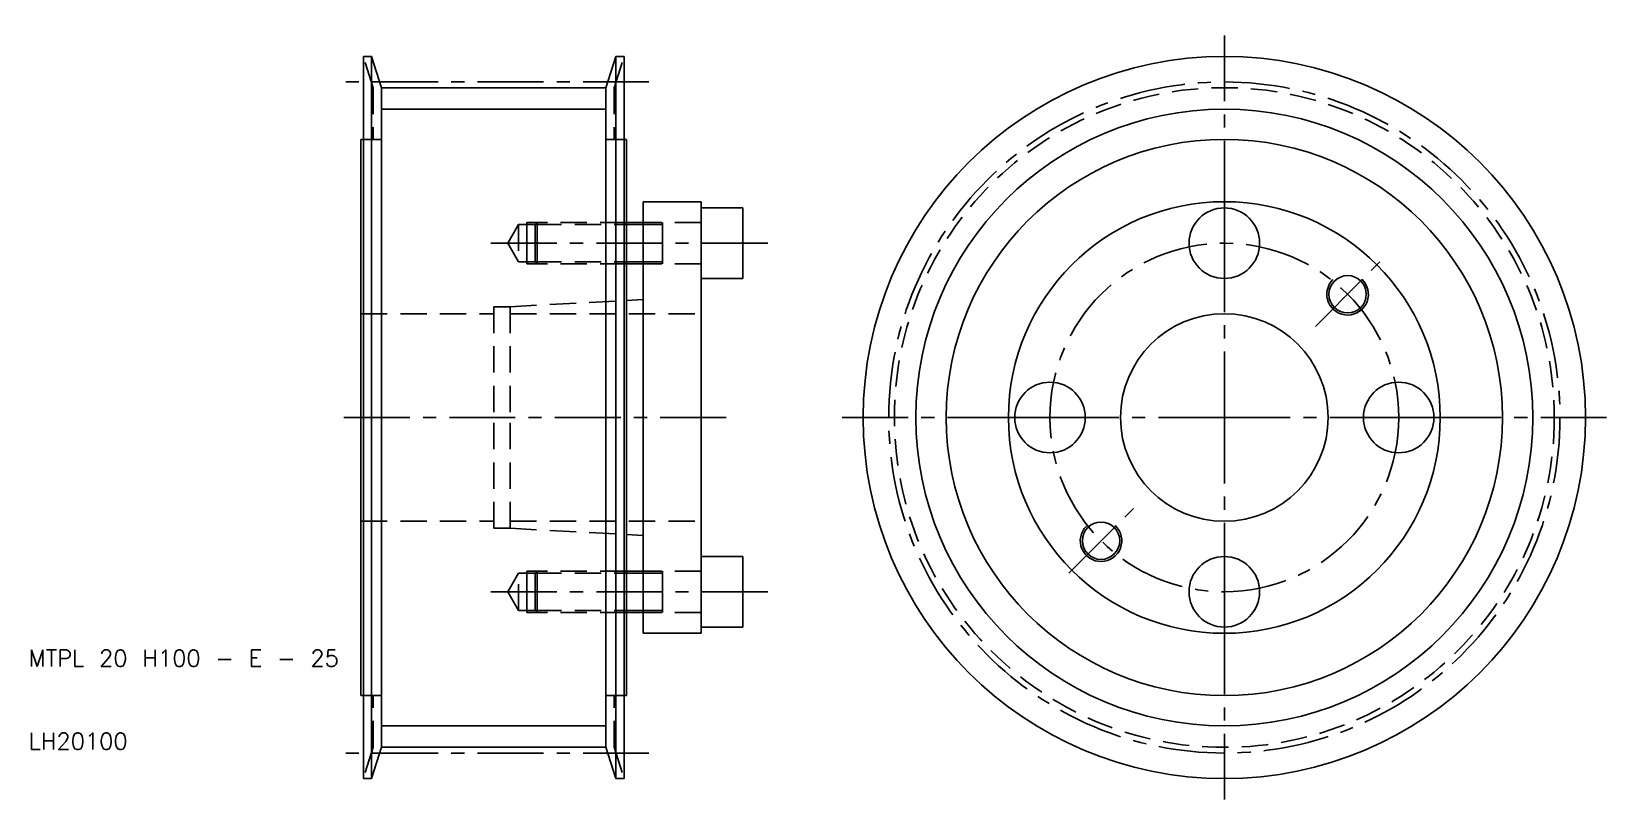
# Model space of a CAD drawing. Extents: x 10 to 200, y 4 to 96.
import ezdxf

# ---------------------------------------------------------------- set-up
doc = ezdxf.new("R2010")
doc.units = 0
doc.header["$LTSCALE"] = 0.25
doc.linetypes.add('CENTER', pattern=[50.8, 31.75, -6.35, 6.35, -6.35])
doc.linetypes.add('DASHED', pattern=[19.05, 12.7, -6.35])
doc.layers.get('0').update_dxf_attribs({"linetype": 'CONTINUOUS'})
doc.layers.add('CENTER', color=1, linetype='CENTER')
doc.styles.get("Standard").update_dxf_attribs({"font": 'txt.shx'})

msp = doc.modelspace()

# ---------------------------------------------------------------- linework, layer by layer
at = {"color": 3, "linetype": 'DASHED'}
for p, q in [((51.5, 89.74), (50.3, 93.5)), ((80.5, 89.74), (81.7, 93.5)), ((51.5, 89.74), (51.5, 83.5)), ((80.5, 89.74), (80.5, 83.5)), ((52.5, 83.5), (50.3, 83.5)), ((79.5, 83.5), (81.7, 83.5)), ((69, 73.25), (67.700962, 71)), ((71, 73.25), (69, 73.25)), ((69, 73.25), (69, 68.75)), ((71.25, 73.5), (70, 73.5)), ((70, 73.5), (70, 71)), ((71.25, 73.5), (71, 73.25)), ((71, 73.25), (82, 73.25)), ((71, 73.25), (71, 71)), ((82, 73.5), (71.25, 73.5)), ((71.25, 73.5), (71.25, 71)), ((91, 73.5), (84, 73.5)), ((84, 73.25), (86.333333, 73.25)), ((86.333333, 73.5), (86.333333, 71)), ((69, 68.75), (67.700962, 71)), ((70, 68.5), (70, 71)), ((71, 68.75), (71, 71)), ((71.25, 68.5), (71.25, 71)), ((86.333333, 68.5), (86.333333, 71)), ((71, 68.75), (69, 68.75)), ((71.25, 68.5), (70, 68.5)), ((71, 68.75), (82, 68.75)), ((71.25, 68.5), (71, 68.75)), ((82, 68.5), (71.25, 68.5)), ((84, 68.75), (86.333333, 68.75)), ((91, 68.5), (84, 68.5)), ((66, 63.35), (66, 50)), ((66, 63.35), (68, 63.35)), ((68, 63.35), (82, 64.09375)), ((68, 63.35), (68, 50)), ((50, 62.5), (66, 62.5)), ((68, 62.5), (91, 62.5)), ((66, 36.65), (66, 50)), ((68, 36.65), (68, 50)), ((50, 37.5), (66, 37.5)), ((66, 36.65), (68, 36.65)), ((68, 37.5), (91, 37.5)), ((68, 36.65), (82, 35.90625)), ((69, 31.25), (67.700962, 29)), ((71, 31.25), (69, 31.25)), ((69, 26.75), (69, 31.25)), ((71.25, 31.5), (70, 31.5)), ((70, 31.5), (70, 29)), ((71.25, 31.5), (71, 31.25)), ((71, 31.25), (82, 31.25)), ((71, 31.25), (71, 29)), ((82, 31.5), (71.25, 31.5)), ((71.25, 31.5), (71.25, 29)), ((91, 31.5), (84, 31.5)), ((84, 31.25), (86.333333, 31.25)), ((86.333333, 31.5), (86.333333, 29)), ((69, 26.75), (67.700962, 29)), ((70, 26.5), (70, 29)), ((71, 26.75), (71, 29)), ((71.25, 26.5), (71.25, 29)), ((86.333333, 26.5), (86.333333, 29)), ((71, 26.75), (69, 26.75)), ((71, 26.75), (82, 26.75)), ((71.25, 26.5), (71, 26.75)), ((84, 26.75), (86.333333, 26.75)), ((71.25, 26.5), (70, 26.5)), ((82, 26.5), (71.25, 26.5)), ((91, 26.5), (84, 26.5)), ((52.5, 16.5), (50.3, 16.5)), ((51.5, 10.26), (51.5, 16.5)), ((79.5, 16.5), (81.7, 16.5)), ((80.5, 10.26), (80.5, 16.5)), ((51.5, 10.26), (50.3, 6.5)), ((80.5, 10.26), (81.7, 6.5))]:
    msp.add_line(p, q, dxfattribs=at)
for p, q in [((50.3, 93.5), (50.3, 83.5)), ((51.3, 93.5), (50.3, 93.5)), ((51.3, 93.5), (51.3, 6.5)), ((52.5, 89.74), (51.3, 93.5)), ((79.5, 89.74), (80.7, 93.5)), ((80.7, 93.5), (80.7, 6.5)), ((80.7, 93.5), (81.7, 93.5)), ((81.7, 93.5), (81.7, 83.5)), ((79.5, 89.74), (52.5, 89.74)), ((52.5, 89.74), (52.5, 83.5)), ((79.5, 89.74), (79.5, 83.5)), ((50, 83.5), (50, 50)), ((50.3, 83.5), (50, 83.5)), ((50.3, 83.5), (50.3, 50)), ((52.5, 83.5), (52.5, 16.5)), ((79.5, 83.5), (79.5, 16.5)), ((81.7, 83.5), (81.7, 50)), ((81.7, 83.5), (82, 83.5)), ((82, 83.5), (82, 73.5)), ((84, 76), (91, 76)), ((84, 76), (84, 73.5)), ((91, 76), (91, 75.25)), ((91, 75.25), (96, 75.25)), ((91, 75.25), (91, 66.75)), ((96, 75.25), (96, 71)), ((82, 73.5), (82, 68.5)), ((84, 73.5), (82, 73.5)), ((84, 73.5), (84, 68.5)), ((96, 66.75), (96, 71)), ((82, 68.5), (82, 64.09375)), ((84, 68.5), (82, 68.5)), ((84, 68.5), (84, 64.2)), ((91, 66.75), (91, 50)), ((91, 66.75), (96, 66.75)), ((84, 64.2), (82, 64.09375)), ((82, 64.09375), (82, 50)), ((84, 64.2), (84, 50)), ((50, 16.5), (50, 50)), ((50.3, 16.5), (50.3, 50)), ((81.7, 16.5), (81.7, 50)), ((82, 35.90625), (82, 50)), ((84, 35.8), (84, 50)), ((91, 33.25), (91, 50)), ((82, 31.5), (82, 35.90625)), ((84, 35.8), (82, 35.90625)), ((84, 31.5), (84, 35.8)), ((91, 24.75), (91, 33.25)), ((91, 33.25), (96, 33.25)), ((96, 33.25), (96, 29)), ((82, 26.5), (82, 31.5)), ((84, 31.5), (82, 31.5)), ((84, 26.5), (84, 31.5)), ((96, 24.75), (96, 29)), ((82, 16.5), (82, 26.5)), ((84, 26.5), (82, 26.5)), ((84, 24), (84, 26.5)), ((91, 24.75), (96, 24.75)), ((91, 24), (91, 24.75)), ((84, 24), (91, 24)), ((50.3, 16.5), (50, 16.5)), ((50.3, 6.5), (50.3, 16.5)), ((52.5, 10.26), (52.5, 16.5)), ((79.5, 10.26), (79.5, 16.5)), ((81.7, 6.5), (81.7, 16.5)), ((81.7, 16.5), (82, 16.5)), ((52.5, 10.26), (51.3, 6.5)), ((79.5, 10.26), (52.5, 10.26)), ((79.5, 10.26), (80.7, 6.5)), ((51.3, 6.5), (50.3, 6.5)), ((80.7, 6.5), (81.7, 6.5))]:
    msp.add_line(p, q)
at = {"color": 3}
for p, q in [((79.5, 87.15), (52.5, 87.15)), ((84, 73.25), (82, 73.25)), ((84, 68.75), (82, 68.75)), ((84, 31.25), (82, 31.25)), ((84, 26.75), (82, 26.75)), ((79.5, 12.85), (52.5, 12.85))]:
    msp.add_line(p, q, dxfattribs=at)
for centre, radius in [((154, 50), 43.5), ((154, 50), 33.5), ((154, 50), 26), ((154, 50), 26), ((154, 71), 4.25), ((168.849242, 64.849242), 2.25), ((154, 50), 12.5), ((133, 50), 4.25), ((175, 50), 4.25), ((139.150758, 35.150758), 2.25), ((154, 29), 4.25)]:
    msp.add_circle(centre, radius)
at = {"color": 3, "linetype": 'DASHED'}
msp.add_circle((154, 50), 39.74, dxfattribs=at)
at = {"color": 3}
msp.add_circle((154, 50), 37.15, dxfattribs=at)
for centre in [(168.849242, 64.849242), (139.150758, 35.150758)]:
    msp.add_arc(centre, 2.5, 135, 47, dxfattribs=at)
at = {"layer": 'CENTER', "color": 1, "linetype": 'CENTER'}
for p, q in [((154, 50), (154, 96.5)), ((84.7, 90.425), (47.3, 90.425)), ((154, 78.25), (154, 63.75)), ((99, 71), (64.700962, 71)), ((164.960155, 60.960155), (172.73833, 68.73833)), ((94, 50), (47, 50)), ((154, 50), (107.5, 50)), ((125.75, 50), (140.25, 50)), ((154, 50), (154, 3.5)), ((154, 50), (200.5, 50)), ((182.25, 50), (167.75, 50)), ((135.26167, 31.26167), (143.039845, 39.039845)), ((154, 21.75), (154, 36.25)), ((99, 29), (64.700962, 29)), ((84.7, 9.575), (47.3, 9.575))]:
    msp.add_line(p, q, dxfattribs=at)
for radius in [40.425, 21]:
    msp.add_circle((154, 50), radius, dxfattribs=at)

# ---------------------------------------------------------------- texts
for s, p in [('MTPL 20 H100 - E - 25', (10, 20)), ('LH20100', (10, 10))]:
    msp.add_text(s, height=2).set_placement(p)

doc.saveas('drawing.dxf')
